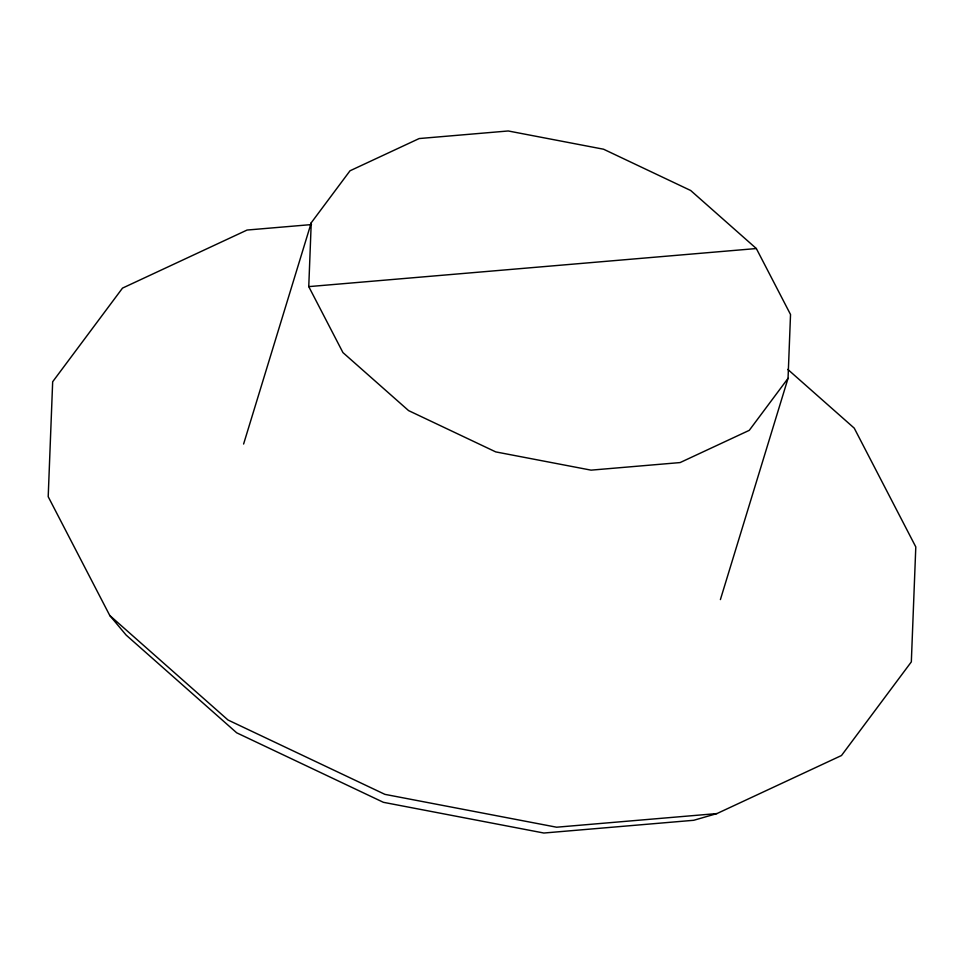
<?xml version="1.0" encoding="UTF-8"?>
<svg xmlns="http://www.w3.org/2000/svg" width="964" height="964" viewBox="0 0 964 964"><rect width="100%" height="100%" fill="white"/><g stroke="black" fill="none" stroke-linecap="round" stroke-linejoin="round"><path stroke-width="1.45" d="M788.046 378.346L749.269 430.342L680.102 462.575L591.065 470.143L495.737 451.899L408.603 410.616L342.943 352.583L308.757 286.621L311.239 222.78L350.016 170.785L419.183 138.551L508.221 130.971L603.56 149.215L690.682 190.498L756.342 248.543L790.528 314.505L788.046 378.346L720.397 599.596M243.603 444.03L311.239 222.78M311.505 224.576L247.073 230.047L122.512 288.103L52.671 381.744L48.2 496.701L109.763 615.49L126.151 635.095L236.686 732.809L383.383 802.313L543.877 833.029L693.767 820.28L716.927 813.58L841.488 755.523L911.329 661.882L915.8 546.925L854.237 428.137L787.793 369.405M308.757 286.621L756.342 248.543M716.927 813.58L556.602 827.208L384.913 794.36L228.01 720.012L109.763 615.49"/></g></svg>
